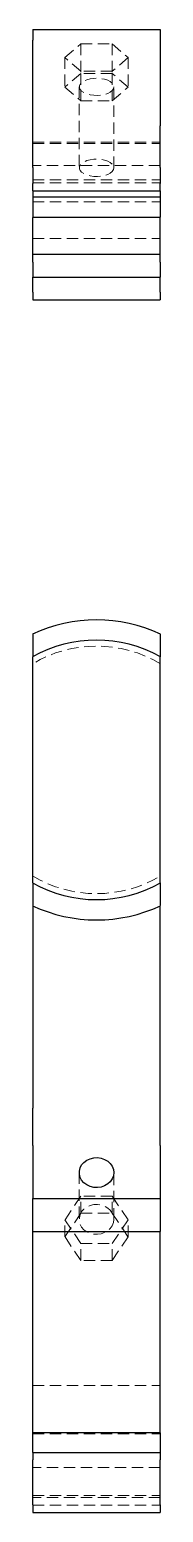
# Model space of a CAD drawing. Header units: millimetres. Extents: x 76 to 238, y 7 to 173.
# Drawn here: x 75.9 to 90.1, y 7 to 173.1 of the extents above.
import ezdxf

# ---------------------------------------------------------------- set-up
doc = ezdxf.new("R2010")
doc.units = ezdxf.units.MM
doc.linetypes.add('HIDDEN', pattern=[1.905, 1.27, -0.635])

msp = doc.modelspace()

# ---------------------------------------------------------------- linework, layer by layer
at = {"color": 7, "linetype": 'Continuous', "lineweight": 25}
for p, q in [((75.86, 173.13), (90.14, 173.13)), ((75.86, 173.13), (75.86, 171.93)), ((90.14, 173.13), (90.14, 171.93)), ((75.86, 162.34), (75.86, 171.93)), ((90.14, 171.93), (90.14, 162.34)), ((75.86, 157.69), (75.86, 155.9)), ((90.14, 157.69), (90.14, 155.9)), ((75.86, 155.06), (75.86, 154.39)), ((75.86, 155.06), (90.14, 155.06)), ((90.14, 155.06), (90.14, 154.39)), ((75.86, 154.39), (90.14, 154.39)), ((75.86, 152.12), (90.14, 152.12)), ((75.86, 147.92), (75.86, 152.08)), ((90.14, 147.92), (90.14, 152.08)), ((90.14, 147.92), (75.86, 147.92)), ((75.86, 147.08), (75.86, 147.92)), ((90.14, 147.08), (90.14, 147.92)), ((75.86, 147.08), (75.86, 145.39)), ((90.14, 147.08), (90.14, 145.39)), ((75.86, 145.39), (90.14, 145.39)), ((75.86, 143.71), (75.86, 145.39)), ((90.14, 143.71), (90.14, 145.39)), ((75.86, 143.71), (75.86, 142.87)), ((75.86, 142.87), (90.14, 142.87)), ((90.14, 143.71), (90.14, 142.87)), ((75.86, 77.53), (75.86, 102.86)), ((90.14, 77.53), (90.14, 102.86)), ((75.86, 74.97), (75.86, 52.3)), ((90.14, 52.3), (90.14, 74.97)), ((75.86, 48.09), (75.86, 52.3)), ((90.14, 48.09), (90.14, 52.3)), ((75.86, 48.09), (75.86, 42.18)), ((90.14, 48.09), (90.14, 42.18)), ((75.86, 42.18), (90.14, 42.18)), ((75.86, 38.46), (75.86, 42.18)), ((90.14, 42.18), (90.14, 38.46)), ((75.86, 38.46), (90.14, 38.46)), ((75.86, 15.92), (75.86, 38.46)), ((90.14, 15.92), (90.14, 38.46)), ((90.14, 15.92), (75.86, 15.92)), ((75.86, 13.72), (75.86, 15.92)), ((90.14, 15.92), (90.14, 13.72)), ((75.86, 13.72), (90.14, 13.72)), ((75.86, 13.72), (75.86, 12.88)), ((90.14, 13.72), (90.14, 12.88)), ((75.86, 7.84), (75.86, 12.88)), ((90.14, 7.84), (90.14, 12.88)), ((75.86, 7.84), (75.86, 7)), ((75.86, 7), (90.14, 7)), ((90.14, 7.84), (90.14, 7))]:
    msp.add_line(p, q, dxfattribs=at)
at = {"color": 7, "linetype": 'HIDDEN', "lineweight": 18}
for p, q in [((79.47, 169.99), (81.24, 171.52)), ((81.24, 171.52), (81.24, 168.22)), ((81.24, 171.52), (84.76, 171.52)), ((84.76, 171.52), (84.76, 168.22)), ((84.76, 171.52), (86.53, 169.99)), ((81.24, 168.46), (79.47, 169.99)), ((79.47, 169.99), (79.47, 166.69)), ((86.53, 169.99), (84.76, 168.46)), ((86.53, 169.99), (86.53, 166.69)), ((81.24, 168.22), (79.47, 166.69)), ((84.76, 168.46), (81.24, 168.46)), ((84.76, 168.22), (81.24, 168.22)), ((81.24, 168.22), (81.24, 165.16)), ((86.53, 166.69), (84.76, 168.22)), ((84.76, 168.22), (84.76, 165.16)), ((79.47, 166.69), (81.24, 165.16)), ((81.07, 166.72), (81.07, 157.65)), ((84.76, 165.16), (86.53, 166.69)), ((84.93, 157.65), (84.93, 166.72)), ((81.24, 165.16), (84.76, 165.16)), ((75.86, 160.52), (90.14, 160.52)), ((75.86, 160.37), (90.14, 160.37)), ((90.14, 157.92), (75.86, 157.92)), ((75.86, 156.31), (90.14, 156.31)), ((75.86, 155.98), (90.14, 155.98)), ((75.86, 155.98), (90.14, 155.98)), ((75.86, 153.83), (90.14, 153.83)), ((75.86, 149.74), (90.14, 149.74)), ((81.07, 45.06), (81.07, 39.83)), ((84.93, 39.83), (84.93, 45.06)), ((75.86, 42.18), (90.14, 42.18)), ((81.24, 42.42), (79.47, 39.77)), ((81.24, 40.52), (81.24, 42.42)), ((84.76, 42.42), (81.24, 42.42)), ((84.76, 40.52), (84.76, 42.42)), ((86.53, 39.77), (84.76, 42.42)), ((79.47, 37.87), (81.24, 40.52)), ((81.24, 40.52), (84.76, 40.52)), ((84.76, 40.52), (86.53, 37.87)), ((79.47, 39.77), (81.24, 37.13)), ((79.47, 37.87), (79.47, 39.77)), ((84.76, 37.13), (86.53, 39.77)), ((86.53, 37.87), (86.53, 39.77)), ((81.24, 35.22), (79.47, 37.87)), ((81.24, 37.13), (84.76, 37.13)), ((81.24, 35.22), (81.24, 37.13)), ((86.53, 37.87), (84.76, 35.22)), ((84.76, 35.22), (84.76, 37.13)), ((84.76, 35.22), (81.24, 35.22)), ((75.86, 21.21), (90.14, 21.21)), ((75.86, 15.8), (90.14, 15.8)), ((90.14, 12.04), (75.86, 12.04)), ((75.86, 8.87), (90.14, 8.87)), ((90.14, 8.68), (75.86, 8.68)), ((75.86, 7.79), (90.14, 7.79))]:
    msp.add_line(p, q, dxfattribs=at)
at = {"color": 7, "linetype": 'HIDDEN', "lineweight": 18, "flags": 128}
for points in [[(84.93, 166.72), (84.89, 166.51), (84.75, 166.31), (84.54, 166.13), (84.25, 165.98), (83.91, 165.87), (83.52, 165.79), (83.1, 165.75), (82.69, 165.77), (82.28, 165.82), (81.92, 165.92), (81.6, 166.05), (81.34, 166.22), (81.17, 166.41), (81.08, 166.61), (81.08, 166.82), (81.17, 167.03), (81.34, 167.22), (81.6, 167.38), (81.92, 167.52), (82.28, 167.62), (82.69, 167.67), (83.1, 167.68), (83.52, 167.65), (83.91, 167.57), (84.25, 167.46), (84.54, 167.3), (84.75, 167.12), (84.89, 166.93), (84.93, 166.72)], [(84.93, 157.65), (84.89, 157.44), (84.75, 157.24), (84.54, 157.06), (84.25, 156.91), (83.91, 156.79), (83.52, 156.71), (83.1, 156.68), (82.69, 156.69), (82.28, 156.75), (81.92, 156.85), (81.6, 156.98), (81.34, 157.15), (81.17, 157.34), (81.08, 157.54), (81.08, 157.75), (81.17, 157.95), (81.34, 158.14), (81.6, 158.31), (81.92, 158.45), (82.28, 158.54), (82.69, 158.6), (83.1, 158.61), (83.52, 158.58), (83.91, 158.5), (84.25, 158.38), (84.54, 158.23), (84.75, 158.05), (84.89, 157.85), (84.93, 157.65)], [(84.93, 39.83), (84.89, 39.47), (84.75, 39.12), (84.54, 38.81), (84.25, 38.55), (83.91, 38.35), (83.52, 38.21), (83.1, 38.15), (82.69, 38.17), (82.28, 38.27), (81.92, 38.44), (81.6, 38.67), (81.34, 38.96), (81.17, 39.29), (81.08, 39.64), (81.08, 40.01), (81.17, 40.36), (81.34, 40.69), (81.6, 40.98), (81.92, 41.21), (82.28, 41.38), (82.69, 41.48), (83.1, 41.5), (83.52, 41.44), (83.91, 41.3), (84.25, 41.1), (84.54, 40.84), (84.75, 40.53), (84.89, 40.19), (84.93, 39.83)]]:
    msp.add_lwpolyline(points, dxfattribs=at)
at = {"color": 7, "linetype": 'Continuous', "lineweight": 25, "flags": 128}
msp.add_lwpolyline([(84.93, 45.06), (84.89, 44.7), (84.75, 44.36), (84.54, 44.05), (84.25, 43.79), (83.91, 43.59), (83.52, 43.45), (83.1, 43.39), (82.69, 43.41), (82.28, 43.51), (81.92, 43.68), (81.6, 43.91), (81.34, 44.2), (81.17, 44.53), (81.08, 44.88), (81.08, 45.24), (81.17, 45.6), (81.34, 45.93), (81.6, 46.21), (81.92, 46.45), (82.28, 46.62), (82.69, 46.72), (83.1, 46.74), (83.52, 46.68), (83.91, 46.54), (84.25, 46.34), (84.54, 46.08), (84.75, 45.77), (84.89, 45.42), (84.93, 45.06)], dxfattribs=at)
at = {"color": 7, "linetype": 'Continuous', "lineweight": 25}
for radius, start, end in [(16.81, 64.8493, 115.1507), (14.54, 60.572, 119.428), (14.54, 240.572, 299.428), (16.81, 244.8493, 295.1507)]:
    msp.add_arc((83, 90.19), radius, start, end, dxfattribs=at)
at = {"color": 7, "linetype": 'HIDDEN', "lineweight": 18}
for start, end in [(58.9924, 121.0076), (238.9924, 301.0076)]:
    msp.add_arc((83, 90.19), 13.87, start, end, dxfattribs=at)
at = {"color": 7, "linetype": 'Continuous', "lineweight": 25}
for points, knots in [([(75.86, 157.69), (75.86, 158.07), (75.86, 158.49), (75.86, 159.32), (75.86, 159.74), (75.86, 160.56), (75.86, 160.95), (75.86, 161.69), (75.86, 162.02), (75.86, 162.34)], [0, 0, 0, 0, 0.25, 0.25, 0.5, 0.5, 0.75, 0.75, 1, 1, 1, 1]), ([(90.14, 157.69), (90.14, 158.07), (90.14, 158.49), (90.14, 159.32), (90.14, 159.74), (90.14, 160.56), (90.14, 160.95), (90.14, 161.69), (90.14, 162.02), (90.14, 162.34)], [0, 0, 0, 0, 0.25, 0.25, 0.5, 0.5, 0.75, 0.75, 1, 1, 1, 1]), ([(75.86, 155.06), (75.86, 155.06), (75.86, 155.14), (75.86, 155.37), (75.86, 155.46), (75.86, 155.67), (75.86, 155.78), (75.86, 155.9)], [0, 0, 0, 0, 0.5, 0.5, 0.75, 0.75, 1, 1, 1, 1]), ([(90.14, 155.06), (90.14, 155.06), (90.14, 155.14), (90.14, 155.37), (90.14, 155.46), (90.14, 155.67), (90.14, 155.78), (90.14, 155.9)], [0, 0, 0, 0, 0.5, 0.5, 0.75, 0.75, 1, 1, 1, 1])]:
    msp.add_open_spline(points, degree=3, knots=knots, dxfattribs=at)
for points in [[(75.86, 154.39), (75.86, 153.56), (75.86, 152.81), (75.86, 152.12)], [(90.14, 154.39), (90.14, 153.56), (90.14, 152.81), (90.14, 152.12)], [(75.86, 105.41), (75.86, 104.49), (75.86, 103.65), (75.86, 102.86)], [(90.14, 105.41), (90.14, 104.49), (90.14, 103.65), (90.14, 102.86)], [(75.86, 77.53), (75.86, 76.74), (75.86, 75.89), (75.86, 74.98)], [(90.14, 77.53), (90.14, 76.74), (90.14, 75.89), (90.14, 74.98)]]:
    msp.add_open_spline(points, degree=3, dxfattribs=at)

doc.saveas('drawing.dxf')
